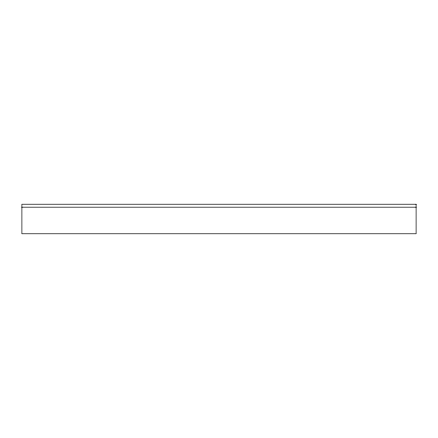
<?xml version="1.0" encoding="UTF-8"?>
<svg xmlns="http://www.w3.org/2000/svg" width="438" height="438" viewBox="0 0 438 438"><rect width="100%" height="100%" fill="white"/><g stroke="black" fill="none" stroke-linecap="round" stroke-linejoin="round"><path stroke-width="0.66" d="M21.9 207.174L416.1 207.174M416.1 204.218L21.9 204.218L21.9 233.782L416.1 233.782L416.1 204.218"/></g></svg>
